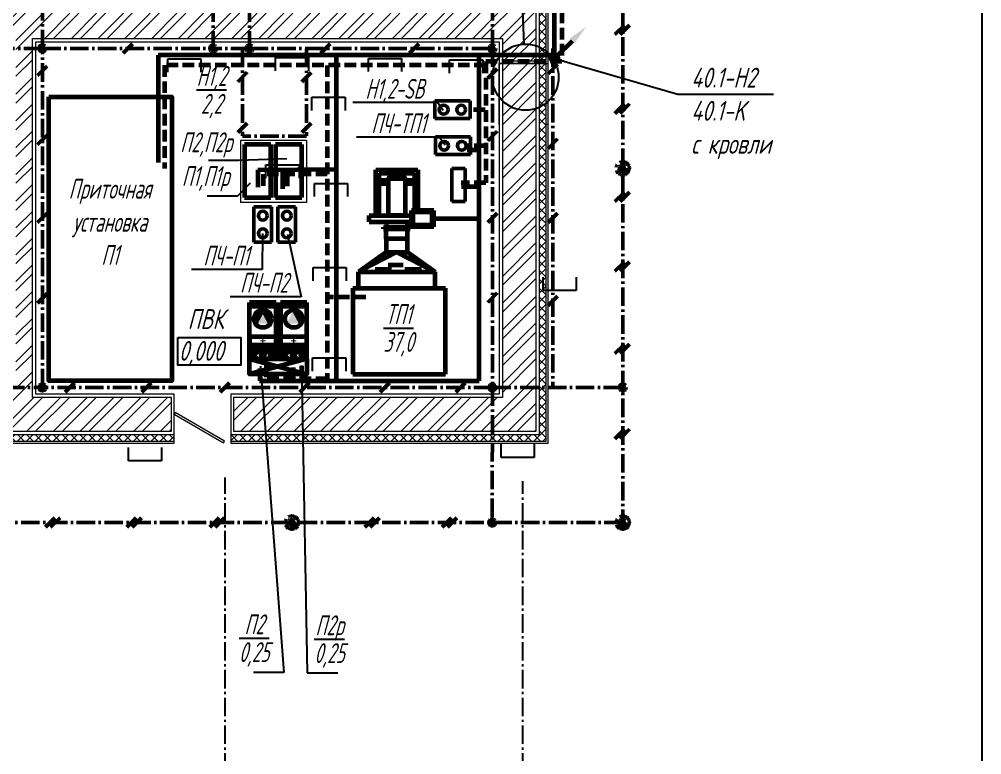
# Model space of a CAD drawing. Header units: millimetres. Extents: x -10490 to 5162, y -5053 to 76.
# Drawn here: x -3159.5 to -2743.6, y -1534.7 to -1217 of the extents above; entities that cross this region are included whole.
import ezdxf
from ezdxf import colors
from ezdxf.entities.mleader import LeaderData, LeaderLine
from ezdxf.math import Vec2, Vec3

# ---------------------------------------------------------------- set-up
doc = ezdxf.new("R2010")
doc.units = ezdxf.units.MM
doc.linetypes.add('gost5', pattern=[7, 5, -2, 0])
doc.linetypes.add('gost6', pattern=[12, 8, -1.5, 1, -1.5])
for name, color, linetype, lineweight in [('Заземление (Вновь)', 6, 'gost6', 50), ('КаБель контрольный (Вновь)', 142, 'gost5', 60), ('КаБель силовой (Вновь)', 1, 'Continuous', 60), ('Линия выноска', 137, 'Continuous', 25), ('Осевая', 4, 'gost6', 25), ('Рамка толстая', 7, 'Continuous', 60), ('Рамка тонкая', 5, 'Continuous', 25), ('Строительный', 251, 'Continuous', 13), ('Текст', 2, 'Continuous', 25), ('Технологическое', 152, 'Continuous', 18), ('Щиты пульты (Вновь)', 5, 'Continuous', 50), ('Эл. аппараты (Вновь)', 93, 'Continuous', 50), ('ЭлектрооБорудование (Вновь)', 160, 'Continuous', 60)]:
    doc.layers.add(name, color=color, linetype=linetype, lineweight=lineweight)
doc.styles.add('SIMPLEX', font='simplex.shx', dxfattribs={"width": 0.7, "oblique": 15})
doc.styles.add('СИМПЛЕКС', font='simplex.shx', dxfattribs={"width": 0.7, "oblique": 15, "height": 500})
pattern_1 = [(45, (-23099.804, 9069.582), (-5.7787948, 5.7787948), []), (45, (-23095.952, 9069.582), (-5.7787948, 5.7787948), [])]
pattern_2 = [(45, (-23099.8044, 9069.5817), (-1.92626494, 1.92626494), []), (135, (-23099.8044, 9069.5817), (-1.92626494, -1.92626494), [])]

# ---------------------------------------------------------------- blocks, each defined once
blk = doc.blocks.new('_None')
blk = doc.blocks.new('_DotBlank')
at = {"color": 0, "linetype": 'ByBlock', "lineweight": -2}
blk.add_line((-0.5, 0), (-1, 0), dxfattribs=at)
blk.add_circle((0, 0), 0.5, dxfattribs=at)
blk = doc.blocks.new('A$C629C7F59')
at = {"layer": 'Эл. аппараты (Вновь)'}
for p, q in [((0, 8), (0, 0)), ((4, 8), (0, 8)), ((4, 0), (4, 8)), ((0, 0), (4, 0))]:
    blk.add_line(p, q, dxfattribs=at)
for centre in [(2, 6), (2, 2)]:
    blk.add_circle(centre, 1, dxfattribs=at)
blk = doc.blocks.new('A$C710D2D3C')
at = {"layer": 'Рамка тонкая'}
for p, q in [((0, 0), (0, 2)), ((0, 2), (5, 2)), ((5, 2), (5, 0))]:
    blk.add_line(p, q, dxfattribs=at)

msp = doc.modelspace()

# ---------------------------------------------------------------- hatches: boundary and pattern name
at = {"layer": 'Заземление (Вновь)'}
h = msp.add_hatch(color=256, dxfattribs=at)
h.paths.add_polyline_path([(-3150.92292, -1229.57785, 0.414213562), (-3149.49292, -1231.00785), (-3149.49292, -1229.57785), (-3148.06292, -1229.57785, 1)])
h.paths.add_polyline_path([(-3148.06292, -1229.57785), (-3149.49292, -1229.57785), (-3149.49292, -1231.00785, 0.414213562)], flags=17)
h = msp.add_hatch(color=256, dxfattribs=at)
h.paths.add_polyline_path([(-3077.13492, -1229.57785, 0.414213562), (-3075.70492, -1231.00785), (-3075.70492, -1229.57785), (-3074.27492, -1229.57785, 1)])
h.paths.add_polyline_path([(-3074.27492, -1229.57785), (-3075.70492, -1229.57785), (-3075.70492, -1231.00785, 0.414213562)], flags=17)
h = msp.add_hatch(color=256, dxfattribs=at)
h.paths.add_polyline_path([(-3061.40492, -1229.57785, 0.414213562), (-3059.97492, -1231.00785), (-3059.97492, -1229.57785), (-3058.54492, -1229.57785, 1)])
h.paths.add_polyline_path([(-3058.54492, -1229.57785), (-3059.97492, -1229.57785), (-3059.97492, -1231.00785, 0.414213562)], flags=17)
h = msp.add_hatch(color=256, dxfattribs=at)
h.paths.add_polyline_path([(-2956.44292, -1229.57785, 0.414213562), (-2955.01292, -1231.00785), (-2955.01292, -1229.57785), (-2953.58292, -1229.57785, 1)])
h.paths.add_polyline_path([(-2953.58292, -1229.57785), (-2955.01292, -1229.57785), (-2955.01292, -1231.00785, 0.414213562)], flags=17)
for points in [[(-2897.24092, -1281.34385, 1), (-2900.10092, -1281.34385, 1)], [(-3040.24092, -1434.35385, 1), (-3043.10092, -1434.35385, 1)], [(-2897.24092, -1434.35385, 1), (-2900.10092, -1434.35385, 1)]]:
    msp.add_hatch(color=256, dxfattribs=at).paths.add_polyline_path(points)
h = msp.add_hatch(color=256, dxfattribs=at)
h.paths.add_polyline_path([(-3150.92292, -1376.00985, 0.414213562), (-3149.49292, -1377.43985), (-3149.49292, -1376.00985), (-3148.06292, -1376.00985, 1)])
h.paths.add_polyline_path([(-3148.06292, -1376.00985), (-3149.49292, -1376.00985), (-3149.49292, -1377.43985, 0.414213562)], flags=17)
h = msp.add_hatch(color=256, dxfattribs=at)
h.paths.add_polyline_path([(-2956.44292, -1376.00985, 0.414213562), (-2955.01292, -1377.43985), (-2955.01292, -1376.00985), (-2953.58292, -1376.00985, 1)])
h.paths.add_polyline_path([(-2953.58292, -1376.00985), (-2955.01292, -1376.00985), (-2955.01292, -1377.43985, 0.414213562)], flags=17)
h = msp.add_hatch(color=256, dxfattribs=at)
h.paths.add_polyline_path([(-2900.10092, -1376.00985, 0.414213562), (-2898.67092, -1377.43985), (-2898.67092, -1376.00985), (-2897.24092, -1376.00985, 1)])
h.paths.add_polyline_path([(-2897.24092, -1376.00985), (-2898.67092, -1376.00985), (-2898.67092, -1377.43985, 0.414213562)], flags=17)
h = msp.add_hatch(color=256, dxfattribs=at)
h.paths.add_polyline_path([(-2956.5257, -1434.35385, 0.414213562), (-2955.0957, -1435.78385), (-2955.0957, -1434.35385), (-2953.6657, -1434.35385, 1)])
h.paths.add_polyline_path([(-2953.6657, -1434.35385), (-2955.0957, -1434.35385), (-2955.0957, -1435.78385, 0.414213562)], flags=17)
at = {"layer": 'КаБель силовой (Вновь)'}
msp.add_hatch(color=256, dxfattribs=at).paths.add_polyline_path([(-2926.69892, -1233.87827, 1), (-2929.55892, -1233.87827, 1)])
at = {"layer": 'Строительный', "ltscale": 100}
h = msp.add_hatch(dxfattribs=at)
h.set_pattern_fill('ANSI32', color=256, scale=0.858)
h.set_pattern_definition(pattern_1)
h.paths.add_polyline_path([(-2936.13692, -1204.12385), (-2950.72292, -1204.12385), (-2950.72292, -1214.41985), (-3064.26492, -1214.41985), (-3064.26492, -1057.11985), (-3031.64814, -1057.11985), (-3031.64814, -1042.53385), (-3078.55214, -1042.53385), (-3078.55214, -1057.11985), (-3071.41492, -1057.11985), (-3071.41492, -1214.41985), (-3312.22692, -1214.41985), (-3312.22692, -1225.28785), (-3160.93292, -1225.28785), (-3160.93292, -1380.29985), (-3209.83892, -1380.29985), (-3209.83892, -1394.88585), (-3093.72292, -1394.88585), (-3093.72292, -1380.29985), (-3153.78292, -1380.29985), (-3153.78292, -1225.28785), (-2950.72292, -1225.28785), (-2950.72292, -1235.01185), (-2936.13692, -1235.01185)])
h = msp.add_hatch(dxfattribs=at)
h.set_pattern_fill('ANSI37', color=256, scale=0.858)
h.set_pattern_definition(pattern_2)
h.paths.add_polyline_path([(-2931.84692, -1202.97985), (-2934.70692, -1202.97985), (-2934.70692, -1236.15585), (-2931.84692, -1236.15585)])
h = msp.add_hatch(dxfattribs=at)
h.set_pattern_fill('ANSI37', color=256, scale=0.858)
h.set_pattern_definition(pattern_2)
h.paths.add_polyline_path([(-2931.84692, -1236.15585), (-2934.70692, -1236.15585), (-2934.70692, -1396.31585), (-3067.98292, -1396.31585), (-3067.98292, -1399.17585), (-2931.84692, -1399.17585)])
h = msp.add_hatch(dxfattribs=at)
h.set_pattern_fill('ANSI32', color=256, scale=0.858)
h.set_pattern_definition(pattern_1)
h.paths.add_polyline_path([(-2936.13692, -1236.15585), (-2950.72292, -1236.15585), (-2950.72292, -1380.29985), (-3066.83892, -1380.29985), (-3066.83892, -1394.88585), (-2936.13692, -1394.88585)])
h = msp.add_hatch(dxfattribs=at)
h.set_pattern_fill('ANSI37', color=256, scale=0.858)
h.set_pattern_definition([(45, (-23026.3024, 9069.5817), (-1.92626494, 1.92626494), []), (135, (-23026.3024, 9069.5817), (-1.92626494, -1.92626494), [])])
h.paths.add_polyline_path([(-3092.57892, -1396.31585), (-3210.98292, -1396.31585), (-3210.98292, -1399.17585), (-3092.57892, -1399.17585)])
at = {"layer": 'ЭлектрооБорудование (Вновь)', "ltscale": 10}
for points in [[(-3054.20725, -1342.55875), (-3051.01548, -1348.45873), (-3057.39902, -1348.45873)], [(-3040.86058, -1342.55874), (-3037.66882, -1348.45873), (-3044.05235, -1348.45873)], [(-3053.94032, -1357.01945), (-3053.94032, -1356.14238), (-3053.06325, -1356.14238), (-3053.06325, -1355.60851), (-3053.94032, -1355.60851), (-3053.94032, -1354.73145), (-3054.47418, -1354.73145), (-3054.47418, -1355.60851), (-3055.35125, -1355.60851), (-3055.35125, -1356.14238), (-3054.47418, -1356.14238), (-3054.47418, -1357.01945)], [(-3040.59365, -1357.01945), (-3040.59365, -1356.14238), (-3039.71658, -1356.14238), (-3039.71658, -1355.60851), (-3040.59365, -1355.60851), (-3040.59365, -1354.73145), (-3041.12752, -1354.73145), (-3041.12752, -1355.60851), (-3042.00458, -1355.60851), (-3042.00458, -1356.14238), (-3041.12752, -1356.14238), (-3041.12752, -1357.01945)]]:
    msp.add_hatch(color=256, dxfattribs=at).paths.add_polyline_path(points)
h = msp.add_hatch(dxfattribs=at)
h.set_pattern_fill('ANSI37', color=256, scale=0.572, angle=90, style=0)
h.set_pattern_definition([(135, (-5214.9706, -13498.4387), (-1.28417663, -1.28417663), []), (225, (-5214.9706, -13498.4387), (1.28417663, -1.28417663), [])])
h.paths.add_polyline_path([(-3059.92725, -1357.59145), (-3059.92725, -1360.56585), (-3048.48725, -1360.56585), (-3048.48725, -1357.59145)])
h = msp.add_hatch(dxfattribs=at)
h.set_pattern_fill('ANSI37', color=256, scale=0.572, angle=90, style=0)
h.set_pattern_definition([(135, (-5201.624, -13498.4387), (-1.28417663, -1.28417663), []), (225, (-5201.624, -13498.4387), (1.28417663, -1.28417663), [])])
h.paths.add_polyline_path([(-3046.58058, -1357.59145), (-3046.58058, -1360.56585), (-3035.14058, -1360.56585), (-3035.14058, -1357.59145)])

# ---------------------------------------------------------------- linework, layer by layer
at = {"layer": 'Заземление (Вновь)'}
for p, q in [((-2898.67092, -1008.78585), (-2898.67092, -1434.35385)), ((-3149.49292, -1229.57785), (-3149.49292, -1210.12985)), ((-3075.70492, -1210.12985), (-3075.70492, -1229.57785)), ((-3059.97492, -1210.12985), (-3059.97492, -1229.57785)), ((-2955.01292, -1229.57785), (-2955.01292, -1210.12985)), ((-2898.00559, -1219.54752), (-2902.05024, -1223.59217)), ((-2895.71759, -1219.54752), (-2899.76224, -1223.59217)), ((-3149.49292, -1229.57785), (-3165.22292, -1229.57785)), ((-3149.49292, -1376.00985), (-3149.49292, -1229.57785)), ((-3149.49292, -1229.57785), (-3075.70492, -1229.57785)), ((-3110.57659, -1227.55552), (-3114.62124, -1231.60017)), ((-3059.97492, -1229.57785), (-3075.70492, -1229.57785)), ((-3063.01983, -1229.67401), (-3063.01983, -1267.37308)), ((-3059.97492, -1229.57785), (-2955.01292, -1229.57785)), ((-3035.36104, -1229.69054), (-3035.36104, -1267.38962)), ((-3025.16412, -1227.55552), (-3029.20877, -1231.60017)), ((-2986.82552, -1227.55552), (-2990.87017, -1231.60017)), ((-2955.01292, -1229.57785), (-2955.01292, -1376.00985)), ((-2928.96659, -1229.57785), (-2928.96659, -1376.00985)), ((-3147.47059, -1237.27318), (-3151.51524, -1241.31783)), ((-2952.99059, -1238.3756), (-2957.03524, -1242.42025)), ((-2926.94427, -1236.44637), (-2930.98892, -1240.49102)), ((-3060.9975, -1239.90309), (-3065.04215, -1243.94774)), ((-3033.33872, -1239.91963), (-3037.38337, -1243.96428)), ((-2898.00559, -1253.58089), (-2902.05024, -1257.62555)), ((-2895.71759, -1253.58089), (-2899.76224, -1257.62555)), ((-3060.9975, -1261.90309), (-3065.04215, -1265.94774)), ((-3033.33872, -1261.91963), (-3037.38337, -1265.96428)), ((-3147.47059, -1267.03848), (-3151.51524, -1271.08313)), ((-3035.33519, -1267.46776), (-3062.97032, -1267.46776)), ((-2952.99059, -1265.38485), (-2957.03524, -1269.4295)), ((-2926.94427, -1268.69212), (-2930.98892, -1272.73677)), ((-2898.00559, -1291.67809), (-2902.05024, -1295.72274)), ((-2895.71759, -1291.67809), (-2899.76224, -1295.72274)), ((-3147.47059, -1300.77152), (-3151.51524, -1304.81617)), ((-2952.99059, -1300.77152), (-2957.03524, -1304.81617)), ((-2926.94427, -1300.77153), (-2930.98892, -1304.81618)), ((-2898.00559, -1321.80158), (-2902.05024, -1325.84623)), ((-2895.71759, -1321.80158), (-2899.76224, -1325.84623)), ((-3147.47059, -1335.49322), (-3151.51524, -1339.53787)), ((-2952.99059, -1335.20987), (-2957.03524, -1339.25452)), ((-2926.94427, -1336.59565), (-2930.98892, -1340.6403)), ((-2898.00559, -1357.33302), (-2902.05024, -1361.37767)), ((-2895.71759, -1357.33302), (-2899.76224, -1361.37767)), ((-3165.22292, -1376.00985), (-3149.49292, -1376.00985)), ((-2955.01292, -1376.00985), (-3149.49292, -1376.00985)), ((-3135.63757, -1373.98752), (-3139.68223, -1378.03217)), ((-3102.50275, -1373.98752), (-3106.5474, -1378.03217)), ((-3068.64996, -1373.98752), (-3072.69461, -1378.03217)), ((-3034.18027, -1373.98752), (-3038.22492, -1378.03217)), ((-2999.51978, -1373.98752), (-3003.56443, -1378.03217)), ((-2966.75595, -1373.98752), (-2970.8006, -1378.03217)), ((-2955.01292, -1376.00985), (-2955.0957, -1434.35385)), ((-2955.01292, -1376.00985), (-2898.67092, -1376.00985)), ((-2898.00559, -1394.10125), (-2902.05024, -1398.1459)), ((-2895.71759, -1394.10125), (-2899.76224, -1398.1459)), ((-2898.67092, -1434.35385), (-3320.52092, -1434.35385)), ((-3144.14679, -1432.33152), (-3148.19144, -1436.37617)), ((-3141.85879, -1432.33152), (-3145.90344, -1436.37617)), ((-3108.93059, -1432.33152), (-3112.97524, -1436.37617)), ((-3106.64259, -1432.33152), (-3110.68724, -1436.37617)), ((-3073.02635, -1432.33152), (-3077.071, -1436.37617)), ((-3070.73835, -1432.33152), (-3074.783, -1436.37617)), ((-3006.09801, -1432.33152), (-3010.14266, -1436.37617)), ((-3003.81001, -1432.33152), (-3007.85466, -1436.37617)), ((-2972.63384, -1432.33152), (-2976.6785, -1436.37617)), ((-2970.34584, -1432.33152), (-2974.3905, -1436.37617))]:
    msp.add_line(p, q, dxfattribs=at)
for centre, radius in [((-3149.49292, -1229.57785), 1.43), ((-3075.70492, -1229.57785), 1.43), ((-3059.97492, -1229.57785), 1.43), ((-2955.01292, -1229.57785), 1.43), ((-2898.67092, -1281.34385), 2.86), ((-2898.67092, -1281.34385), 1.43), ((-3149.49292, -1376.00985), 1.43), ((-2955.01292, -1376.00985), 1.43), ((-2898.67092, -1376.00985), 1.43), ((-3041.67092, -1434.35385), 2.86), ((-3041.67092, -1434.35385), 1.43), ((-2955.0957, -1434.35385), 1.43), ((-2898.67092, -1434.35385), 2.86), ((-2898.67092, -1434.35385), 1.43)]:
    msp.add_circle(centre, radius, dxfattribs=at)
at = {"layer": 'КаБель контрольный (Вновь)'}
for p, q in [((-2925.26892, -1031.66585), (-2924.98292, -1235.29785)), ((-3096.69428, -1236.80754), (-3096.69428, -1281.41993)), ((-2957.87292, -1236.80536), (-3096.66525, -1236.80536)), ((-3026.37936, -1236.88656), (-3026.37936, -1372.25557)), ((-2924.98292, -1235.29785), (-2957.87292, -1235.29785)), ((-2957.87292, -1235.29785), (-2957.87292, -1287.60093)), ((-2958.19738, -1256.10517), (-2965.40381, -1256.10517)), ((-2957.967, -1271.71518), (-2966.23184, -1271.71518)), ((-3054.04508, -1283.90266), (-3054.04508, -1289.50853)), ((-3026.3888, -1283.93821), (-3054.04508, -1283.93821)), ((-3043.7092, -1284.04797), (-3043.7092, -1289.65385)), ((-2957.87292, -1287.60093), (-2968.55059, -1287.60093)), ((-3009.75388, -1337.06528), (-3026.37936, -1337.06528)), ((-3052.82608, -1366.50438), (-3052.82608, -1372.11026)), ((-3037.56222, -1366.6497), (-3037.56222, -1372.25557)), ((-3026.34904, -1372.25557), (-3052.85358, -1372.25557))]:
    msp.add_line(p, q, dxfattribs=at)
at = {"layer": 'КаБель силовой (Вновь)'}
for p, q in [((-2928.12892, -1232.43785), (-2928.12892, -1172.87346)), ((-2927.11775, -1232.86711), (-2920.48383, -1226.23318)), ((-2928.12892, -1232.43785), (-3099.38727, -1232.43785)), ((-3099.384, -1232.43785), (-3099.384, -1278.89282)), ((-3022.36438, -1373.14985), (-3022.36438, -1232.43785)), ((-2960.73292, -1373.14985), (-2960.73292, -1232.43785)), ((-2965.97605, -1273.44223), (-2960.97448, -1273.44223)), ((-3056.41306, -1281.95648), (-3022.36438, -1281.76348)), ((-3056.41306, -1281.95648), (-3056.41306, -1289.4709)), ((-3045.78956, -1281.95648), (-3045.78956, -1290.25346)), ((-2968.41064, -1289.20074), (-2960.76034, -1289.20074)), ((-2982.0424, -1303.10526), (-2960.73292, -1303.10526)), ((-3055.57351, -1367.89378), (-3055.57351, -1373.14985)), ((-3041.11678, -1367.46118), (-3041.11678, -1373.14985)), ((-3055.59167, -1373.14985), (-2960.73292, -1373.14985))]:
    msp.add_line(p, q, dxfattribs=at)
msp.add_circle((-2928.12892, -1233.87827), 1.43, dxfattribs=at)
msp.add_solid([(-2921.495, -1225.22202), (-2919.47267, -1227.24435), (-2914.41686, -1220.16621)], dxfattribs=at)
at = {"layer": 'Осевая'}
for p, q in [((-3070.56251, -1626.00446), (-3070.56251, -1414.97192)), ((-2941.86251, -1626.00446), (-2941.86251, -1416.43044))]:
    msp.add_line(p, q, dxfattribs=at)
at = {"layer": 'Рамка толстая', "color": 18, "lineweight": -2, "true_color": 0x000000}
msp.add_line((-2743.57804, -923.52782), (-2743.57804, -1892.15282), dxfattribs=at)
at = {"layer": 'Строительный', "ltscale": 100}
for p, q in [((-2936.13692, -1235.01185), (-2936.13692, -1204.12385)), ((-2934.70692, -1236.15585), (-2934.70692, -1202.97985)), ((-3153.78292, -1380.29985), (-3153.78292, -1225.28785)), ((-3153.78292, -1225.28785), (-2950.72292, -1225.28785)), ((-3152.35292, -1378.86985), (-3152.35292, -1226.71785)), ((-3152.35292, -1226.71785), (-2952.15292, -1226.71785)), ((-2952.15292, -1226.71785), (-2952.15292, -1236.15585)), ((-2950.72292, -1225.28785), (-2950.72292, -1235.01185)), ((-2950.72292, -1235.01185), (-2936.13692, -1235.01185)), ((-2952.15292, -1236.15585), (-2934.70692, -1236.15585)), ((-2952.15292, -1262.46785), (-2952.15292, -1236.15585)), ((-2930.98892, -1262.46785), (-2930.98892, -1236.15585)), ((-3093.72292, -1380.29985), (-3153.78292, -1380.29985)), ((-3092.57892, -1378.86985), (-3152.35292, -1378.86985)), ((-3093.72292, -1394.88585), (-3093.72292, -1380.29985)), ((-3092.57892, -1396.31585), (-3092.57892, -1378.86985)), ((-3210.98292, -1396.31585), (-3092.57892, -1396.31585)), ((-3209.83892, -1394.88585), (-3093.72292, -1394.88585))]:
    msp.add_line(p, q, dxfattribs=at)
for points in [[(-2934.70692, -1236.15585), (-2931.84692, -1236.15585), (-2931.84692, -1202.97985), (-2934.70692, -1202.97985)], [(-2931.84692, -1236.15585), (-2930.98892, -1236.15585), (-2930.98892, -1202.97985), (-2931.84692, -1202.97985)], [(-3067.98292, -1396.31585), (-3067.98292, -1399.17585), (-2931.84692, -1399.17585), (-2931.84692, -1236.15585), (-2934.70692, -1236.15585)], [(-2936.13692, -1394.88585), (-2936.13692, -1236.15585), (-2950.72292, -1236.15585), (-2950.72292, -1380.29985), (-3066.83892, -1380.29985), (-3066.83892, -1394.88585), (-2936.13692, -1394.88585)], [(-3067.98292, -1399.17585), (-3067.98292, -1400.03385), (-2930.98892, -1400.03385), (-2930.98892, -1262.46785), (-2931.84692, -1262.46785)], [(-3092.57892, -1387.59285), (-3071.27816, -1399.89085), (-3070.84916, -1399.1478), (-3092.14992, -1386.8498), (-3092.57892, -1387.59285)], [(-3210.98292, -1396.31585), (-3210.98292, -1399.17585), (-3092.57892, -1399.17585), (-3092.57892, -1396.31585)], [(-3210.98292, -1399.17585), (-3210.98292, -1400.03385), (-3092.57892, -1400.03385), (-3092.57892, -1399.17585)]]:
    msp.add_lwpolyline(points, dxfattribs=at)
msp.add_lwpolyline([(-2934.70692, -1396.31585), (-2934.70692, -1236.15585), (-2952.15292, -1236.15585), (-2952.15292, -1378.86985), (-3067.98292, -1378.86985), (-3067.98292, -1396.31585)], close=True, dxfattribs=at)
at = {"layer": 'Текст'}
msp.add_lwpolyline([(-3090.94545, -1354.46925), (-3063.67445, -1354.46925), (-3063.67445, -1366.41055), (-3090.94545, -1366.41055)], close=True, dxfattribs=at)
at = {"layer": 'Технологическое', "ltscale": 10}
for p, q in [((-3035.41186, -1269.40111), (-3063.88744, -1269.40111)), ((-3063.88744, -1269.40111), (-3063.88744, -1296.11194)), ((-3035.41189, -1269.40113), (-3035.41189, -1296.11196)), ((-3035.41188, -1296.11196), (-3063.88744, -1296.11194))]:
    msp.add_line(p, q, dxfattribs=at)
at = {"layer": 'Щиты пульты (Вновь)'}
for p, q in [((-2966.85625, -1281.39867), (-2972.57625, -1281.39867)), ((-2972.57625, -1281.39867), (-2972.57625, -1295.69867)), ((-2966.85625, -1295.69867), (-2966.85625, -1281.39867)), ((-2966.85625, -1295.69867), (-2972.57625, -1295.69867))]:
    msp.add_line(p, q, dxfattribs=at)
at = {"layer": 'ЭлектрооБорудование (Вновь)', "ltscale": 10}
for p, q in [((-3050.76769, -1271.03958), (-3062.20769, -1271.03958)), ((-3062.20769, -1271.03958), (-3062.20769, -1293.91958)), ((-3050.76769, -1293.91958), (-3050.76769, -1271.03958)), ((-3037.31608, -1271.02955), (-3048.75608, -1271.02955)), ((-3048.75608, -1271.02955), (-3048.75608, -1293.90955)), ((-3037.31608, -1293.90955), (-3037.31608, -1271.02955)), ((-3005.35258, -1282.02361), (-2987.21839, -1282.02361)), ((-3005.35258, -1301.77017), (-3005.35258, -1282.02361)), ((-3003.92258, -1286.65656), (-3003.92258, -1283.45361)), ((-3003.92258, -1283.45361), (-2988.64839, -1283.45361)), ((-2998.63475, -1283.87406), (-2999.97029, -1285.82964)), ((-2994.00451, -1283.87406), (-2998.63475, -1283.87406)), ((-2992.66898, -1285.82964), (-2994.00451, -1283.87406)), ((-2988.64839, -1283.45361), (-2988.64839, -1286.65656)), ((-2987.21839, -1282.02361), (-2987.21839, -1299.51257)), ((-2999.97029, -1286.65656), (-3005.35258, -1286.65656)), ((-2999.97029, -1288.08656), (-3005.35258, -1288.08656)), ((-3003.92258, -1301.77017), (-3003.92258, -1288.08656)), ((-2987.21839, -1286.65656), (-2992.66898, -1286.65656)), ((-2987.21839, -1288.08656), (-2992.66898, -1288.08656)), ((-2988.64839, -1288.08656), (-2988.64839, -1299.51257)), ((-3062.20769, -1293.91958), (-3050.76769, -1293.91958)), ((-3048.75608, -1293.90955), (-3037.31608, -1293.90955)), ((-2980.27597, -1299.51257), (-2990.03458, -1299.51257)), ((-2990.03458, -1306.69794), (-2990.03458, -1299.51257)), ((-2989.29098, -1305.96526), (-2989.29098, -1300.24526)), ((-2981.01957, -1300.24526), (-2989.29098, -1300.24526)), ((-2981.01957, -1305.96526), (-2981.01957, -1300.24526)), ((-2980.27597, -1306.69794), (-2980.27597, -1299.51257)), ((-3008.3186, -1304.44034), (-3008.3186, -1301.77017)), ((-3008.3186, -1301.77017), (-2990.03458, -1301.77017)), ((-3008.3186, -1304.44034), (-2990.03458, -1304.44034)), ((-3002.03013, -1306.77517), (-2990.60913, -1306.77517)), ((-3002.03013, -1307.50785), (-3002.03013, -1306.77517)), ((-3002.03013, -1307.50785), (-2990.60913, -1307.50785)), ((-3000.89575, -1311.79785), (-3000.89575, -1307.50785)), ((-2991.74351, -1311.79785), (-2991.74351, -1307.50785)), ((-2990.60913, -1307.50785), (-2990.60913, -1306.77517)), ((-2980.27597, -1306.69794), (-2990.03458, -1306.69794)), ((-2981.01957, -1305.96526), (-2989.29098, -1305.96526)), ((-2991.74351, -1311.79785), (-3000.89575, -1311.79785)), ((-3000.89575, -1311.79785), (-3000.89575, -1317.51785)), ((-2991.74351, -1317.51785), (-2991.74351, -1311.79785)), ((-3000.89575, -1317.51785), (-3012.83613, -1326.09785)), ((-2996.31963, -1317.51785), (-3012.83613, -1326.09785)), ((-3000.89575, -1317.51785), (-2991.74351, -1317.51785)), ((-2996.31963, -1317.51785), (-2979.80313, -1326.09785)), ((-2991.74351, -1317.51785), (-2979.80313, -1326.09785)), ((-3012.83613, -1333.16045), (-3012.83613, -1326.09785)), ((-3012.83613, -1326.09785), (-2979.80313, -1326.09785)), ((-3005.61349, -1324.93482), (-2998.62803, -1324.93482)), ((-3000.07789, -1323.08125), (-2993.61966, -1323.08125)), ((-2992.82888, -1324.93482), (-2985.71172, -1324.93482)), ((-2979.80313, -1333.16045), (-2979.80313, -1326.09785)), ((-3015.27281, -1333.16045), (-3015.27281, -1370.28985)), ((-3015.27281, -1333.16045), (-2975.23281, -1333.16045)), ((-2975.23281, -1370.28985), (-2975.23281, -1333.16045)), ((-3059.92725, -1363.61651), (-3059.92725, -1339.28367)), ((-3048.48725, -1339.28367), (-3059.92725, -1339.28367)), ((-3048.48725, -1341.0397), (-3059.92725, -1341.0397)), ((-3057.39902, -1348.45873), (-3054.20725, -1342.55875)), ((-3054.20725, -1342.55875), (-3051.01548, -1348.45873)), ((-3048.48725, -1345.35065), (-3048.48725, -1339.28367)), ((-3048.48725, -1345.35065), (-3048.48725, -1343.25331)), ((-3035.14058, -1339.28367), (-3046.58058, -1339.28367)), ((-3046.58058, -1339.28367), (-3046.58058, -1345.35065)), ((-3035.14058, -1341.0397), (-3046.58058, -1341.0397)), ((-3040.86058, -1342.55874), (-3037.66882, -1348.45873)), ((-3035.14058, -1363.61651), (-3035.14058, -1339.28367)), ((-3048.48725, -1357.59145), (-3048.48725, -1345.35065)), ((-3046.58058, -1345.35065), (-3046.58058, -1357.59145)), ((-3059.92725, -1357.59145), (-3048.48725, -1357.59145)), ((-3048.48725, -1357.59145), (-3048.48725, -1360.56585)), ((-3046.58058, -1360.56585), (-3046.58058, -1357.59145)), ((-3046.58058, -1357.59145), (-3035.14058, -1357.59145)), ((-3048.48725, -1360.56585), (-3059.92725, -1360.56585)), ((-3059.92725, -1363.61651), (-3035.14058, -1363.61651)), ((-3059.92725, -1363.61651), (-3035.14058, -1370.28985)), ((-3035.14058, -1363.61651), (-3059.92725, -1370.28985)), ((-3057.00942, -1361.08002), (-3059.03175, -1363.10234)), ((-3053.19609, -1361.08002), (-3055.21841, -1363.10234)), ((-3049.38275, -1361.08002), (-3051.40508, -1363.10234)), ((-3048.48725, -1363.61651), (-3048.48725, -1360.56585)), ((-3046.58058, -1363.61651), (-3046.58058, -1360.56585)), ((-3035.14058, -1360.56585), (-3046.58058, -1360.56585)), ((-3043.66275, -1361.08002), (-3045.68508, -1363.10234)), ((-3039.84942, -1361.08002), (-3041.87175, -1363.10234)), ((-3036.03609, -1361.08002), (-3038.05841, -1363.10234)), ((-3015.27281, -1370.28985), (-2975.23281, -1370.28985))]:
    msp.add_line(p, q, dxfattribs=at)
msp.add_lwpolyline([(-3146.63292, -1250.53081), (-3093.57992, -1250.53081), (-3093.57992, -1373.14985), (-3146.63292, -1373.14985), (-3146.63292, -1250.53081)], dxfattribs=at)
for points in [[(-2992.66898, -1301.77017), (-2999.97029, -1301.77017), (-2999.97029, -1285.82964), (-2992.66898, -1285.82964)], [(-3048.48725, -1354.15945), (-3059.92725, -1354.15945), (-3059.92725, -1357.59145), (-3048.48725, -1357.59145)], [(-3035.14058, -1354.15945), (-3046.58058, -1354.15945), (-3046.58058, -1357.59145), (-3035.14058, -1357.59145)], [(-3059.92725, -1363.61651), (-3035.14058, -1363.61651), (-3035.14058, -1370.28985), (-3059.92725, -1370.28985)]]:
    msp.add_lwpolyline(points, close=True, dxfattribs=at)
for centre, radius in [((-3054.20725, -1346.37208), 3.81333), ((-3040.86058, -1346.37207), 3.81333), ((-3058.02058, -1362.09118), 0.76267), ((-3054.20725, -1362.09118), 0.76267), ((-3050.39392, -1362.09118), 0.76267), ((-3044.67392, -1362.09118), 0.76267), ((-3040.86058, -1362.09118), 0.76267), ((-3037.04725, -1362.09118), 0.76267)]:
    msp.add_circle(centre, radius, dxfattribs=at)
for points in [[(-3001.48682, -1304.44034), (-3000.89575, -1305.6212), (-3000.89575, -1306.77517)], [(-2991.15244, -1304.44034), (-2991.74351, -1305.6212), (-2991.74351, -1306.77517)]]:
    msp.add_spline(points, degree=3, dxfattribs=at)

# ---------------------------------------------------------------- block references
at = {"xscale": 1.903330000000001, "yscale": 1.903330000000001, "zscale": 1.903330000000001, "rotation": 270}
for p in [(-2979.90928, -1252.2057), (-2979.6789, -1267.81571)]:
    msp.add_blockref('A$C629C7F59', p, dxfattribs=at)
at = {"xscale": 1.903330000000001, "yscale": 1.903330000000001, "zscale": 1.903330000000001}
for p in [(-3058.05556, -1313.23932), (-3047.66832, -1313.25519)]:
    msp.add_blockref('A$C629C7F59', p, dxfattribs=at)
at = {"layer": 'КаБель силовой (Вновь)', "lineweight": 25, "xscale": 2.86, "yscale": 2.86, "zscale": 2.86}
for p in [(-3095.29798, -1239.80986), (-3048.71772, -1239.2892), (-3008.61624, -1239.60426), (-2973.51568, -1240.28315), (-3032.9855, -1256.39165), (-3052.85126, -1285.55808), (-3031.88821, -1293.57901), (-3032.50773, -1329.92792), (-3032.71066, -1368.9108)]:
    msp.add_blockref('A$C710D2D3C', p, dxfattribs=at)
at = {"layer": 'КаБель силовой (Вновь)', "lineweight": 25, "xscale": 2.86, "yscale": 2.86, "zscale": 2.86, "rotation": 180}
for p in [(-2918.75859, -1328.43497), (-2936.97288, -1400.48896), (-3097.9872, -1401.94459)]:
    msp.add_blockref('A$C710D2D3C', p, dxfattribs=at)

# ---------------------------------------------------------------- texts
at = {"layer": 'Текст', "style": 'SIMPLEX', "oblique": 15, "width": 0.7}
msp.add_text('0,000', height=8.58, dxfattribs=at).set_placement((-3090.50279, -1364.48056))
at = {"layer": 'Текст', "char_height": 8.58, "attachment_point": 5, "style": 'SIMPLEX'}
for s, insert, width in [('\\A1;{\\W0.6;\\SН1,2/2,2;}', (-3076.39318, -1247.49506), 16.1612605), ('ПВК', (-3078.91357, -1346.50524), 247.39), ('\\A1;{\\W0.6;\\SТП1/37,0;}', (-2995.58057, -1350.35239), 16.1612605), ('\\A1;{\\W0.6;\\SП2/0,25;}', (-3057.96011, -1484.31371), 16.1612605), ('\\A1;{\\W0.6;\\SП2р/0,25;}', (-3025.43316, -1484.75322), 16.1612605)]:
    msp.add_mtext(s, dxfattribs=dict(at, insert=insert, width=width))
for s, insert in [('{\\W0.6; \\PП2,П2р}', (-3078.72591, -1264.13657)), ('{\\W0.6; \\PП1,П1р}', (-3079.0145, -1278.76559)), ('{\\W0.6;Приточная\\Pустановка \\PП1}', (-3120.29453, -1304.49556))]:
    msp.add_mtext(s, dxfattribs=dict(at, insert=insert))

# ---------------------------------------------------------------- leaders
at = {"layer": 'Линия выноска'}
ml = msp.add_multileader_mtext('Standard', dxfattribs=at)
ml.set_content('Кабельные проходы\\P(типовая серия 3.402-24)', color=2, style='SIMPLEX')
ml.set_leader_properties()
ml.set_arrow_properties(name='DOTBLANK')
ml.build(insert=Vec2(0, 0))
ml.multileader.update_dxf_attribs({"text_left_attachment_type": 6, "text_right_attachment_type": 6, "dogleg_length": 1, "arrow_head_size": 28.6})
ctx = ml.context
ctx.base_point, ctx.char_height, ctx.arrow_head_size, ctx.landing_gap_size, ctx.plane_origin = Vec3(-2889.13804, -1199.57997), 8.58, 28.6, 5.72, Vec3(-2838.28603, -1661.83493)
ctx.left_attachment, ctx.right_attachment = 6, 6
notes = []
notes.append((ctx, [(1, (1, 1, 0), (-2891.99804, -1199.57997), (1, 0), 2.86, [(1, [(-2940.70208, -1241.99723), (-2943.69137, -1170.69367)], 0, [])])]))
ctx.mtext.insert, ctx.mtext.flow_direction = Vec3(-2883.41804, -1188.13997), 5
ml = msp.add_multileader_mtext('Standard', dxfattribs=at)
ml.set_content('40.1-Н2\\P40.1-K\\Pс кровли', color=2, style='СИМПЛЕКС')
ml.set_leader_properties()
ml.set_arrow_properties(name='NONE')
ml.build(insert=Vec2(0, 0))
ml.multileader.update_dxf_attribs({"text_left_attachment_type": 6, "text_right_attachment_type": 6, "dogleg_length": 0, "arrow_head_size": 5.72})
ctx = ml.context
ctx.base_point, ctx.char_height, ctx.arrow_head_size, ctx.landing_gap_size, ctx.plane_origin = Vec3(-2874.86192, -1249.35254), 8.58, 5.72, 5.72, Vec3(-3064.64624, -1373.29537)
ctx.left_attachment, ctx.right_attachment = 6, 6
notes.append((ctx, [(0, (1, 1, 0), (-2874.86192, -1249.35254), (1, 0), 0, [(0, [(-2928.12892, -1233.87827)], 0, [])])]))
ctx.mtext.insert, ctx.mtext.flow_direction = Vec3(-2869.14192, -1237.91254), 5
ml = msp.add_multileader_mtext('Standard', dxfattribs=at)
ml.set_content('{\\W0.6;Н1,2-SB}', color=2, style='СИМПЛЕКС')
ml.set_leader_properties()
ml.set_arrow_properties(name='NONE')
ml.build(insert=Vec2(0, 0))
ml.multileader.update_dxf_attribs({"text_left_attachment_type": 6, "text_right_attachment_type": 6, "dogleg_length": 0, "arrow_head_size": 5.72})
ctx = ml.context
ctx.base_point, ctx.char_height, ctx.arrow_head_size, ctx.landing_gap_size, ctx.plane_origin = Vec3(-3022.50415, -1252.94626), 8.58, 5.72, 5.72, Vec3(-3047.48742, -1371.13789)
ctx.left_attachment, ctx.right_attachment, ctx.text_align_type = 6, 6, 2
notes.append((ctx, [(1, (1, 1, 0), (-2978.80534, -1252.94626), (-1, 0), 0, [(0, [(-2976.22521, -1256.32971)], 0, [])])]))
ctx.mtext.insert, ctx.mtext.alignment, ctx.mtext.flow_direction = Vec3(-2984.52534, -1242.73197), 3, 5
ml = msp.add_multileader_mtext('Standard', dxfattribs=at)
ml.set_content('{\\W0.6;ПЧ-ТП1}', color=2, style='СИМПЛЕКС')
ml.set_leader_properties()
ml.set_arrow_properties(name='NONE')
ml.build(insert=Vec2(0, 0))
ml.multileader.update_dxf_attribs({"text_left_attachment_type": 6, "text_right_attachment_type": 6, "dogleg_length": 0, "arrow_head_size": 5.72})
ctx = ml.context
ctx.base_point, ctx.char_height, ctx.arrow_head_size, ctx.landing_gap_size, ctx.plane_origin = Vec3(-3018.29183, -1267.93596), 8.58, 5.72, 5.72, Vec3(-3046.75948, -1386.1276)
ctx.left_attachment, ctx.right_attachment, ctx.text_align_type = 6, 6, 2
notes.append((ctx, [(1, (1, 1, 0), (-2978.0774, -1267.93596), (-1, 0), 0, [(0, [(-2975.49727, -1271.31941)], 0, [])])]))
ctx.mtext.insert, ctx.mtext.alignment, ctx.mtext.flow_direction = Vec3(-2983.7974, -1257.63996), 3, 5
ml = msp.add_multileader_mtext('Standard', dxfattribs=at)
ml.set_content('    ', color=2, style='СИМПЛЕКС')
ml.set_leader_properties()
ml.set_arrow_properties(name='NONE')
ml.build(insert=Vec2(0, 0))
ml.multileader.update_dxf_attribs({"text_left_attachment_type": 6, "text_right_attachment_type": 6, "dogleg_length": 0, "arrow_head_size": 5.72})
ctx = ml.context
ctx.base_point, ctx.char_height, ctx.arrow_head_size, ctx.landing_gap_size, ctx.plane_origin = Vec3(-3097.71944, -1277.97099), 8.58, 5.72, 5.72, Vec3(-3021.91302, -1391.89863)
ctx.left_attachment, ctx.right_attachment, ctx.text_align_type = 6, 6, 2
notes.append((ctx, [(1, (1, 1, 0), (-3064.54344, -1277.97099), (-1, 0), 0, [(0, [(-3043.8335, -1277.30844)], 0, [])])]))
ctx.mtext.insert, ctx.mtext.width, ctx.mtext.alignment, ctx.mtext.flow_direction = Vec3(-3070.26344, -1269.39099), 80.685464, 3, 5
ml = msp.add_multileader_mtext('Standard', dxfattribs=at)
ml.set_content('    ', color=2, style='СИМПЛЕКС')
ml.set_leader_properties()
ml.set_arrow_properties(name='NONE')
ml.build(insert=Vec2(0, 0))
ml.multileader.update_dxf_attribs({"text_left_attachment_type": 6, "text_right_attachment_type": 6, "dogleg_length": 0, "arrow_head_size": 5.72})
ctx = ml.context
ctx.base_point, ctx.char_height, ctx.arrow_head_size, ctx.landing_gap_size, ctx.plane_origin = Vec3(-3098.35238, -1293.42512), 8.58, 5.72, 5.72, Vec3(-3030.40359, -1386.96503)
ctx.left_attachment, ctx.right_attachment, ctx.text_align_type = 6, 6, 2
notes.append((ctx, [(1, (1, 1, 0), (-3065.17638, -1293.42512), (-1, 0), 0, [(0, [(-3059.74528, -1287.82995)], 0, [])])]))
ctx.mtext.insert, ctx.mtext.width, ctx.mtext.alignment, ctx.mtext.flow_direction = Vec3(-3070.89638, -1284.84512), 59.7993381, 3, 5
ml = msp.add_multileader_mtext('Standard', dxfattribs=at)
ml.set_content('{\\W0.6;ПЧ-П1}', color=2, style='СИМПЛЕКС')
ml.set_leader_properties()
ml.set_arrow_properties(name='NONE')
ml.build(insert=Vec2(0, 0))
ml.multileader.update_dxf_attribs({"text_left_attachment_type": 6, "text_right_attachment_type": 6, "dogleg_length": 0, "arrow_head_size": 5.72})
ctx = ml.context
ctx.base_point, ctx.char_height, ctx.arrow_head_size, ctx.landing_gap_size, ctx.plane_origin = Vec3(-3090.74744, -1325.09637), 8.58, 5.72, 5.72, Vec3(-3137.71626, -1435.90563)
ctx.left_attachment, ctx.right_attachment, ctx.text_align_type = 6, 6, 2
notes.append((ctx, [(1, (1, 1, 0), (-3054.45529, -1325.09637), (-1, 0), 0, [(0, [(-3054.33495, -1309.52731)], 0, [])])]))
ctx.mtext.insert, ctx.mtext.alignment, ctx.mtext.flow_direction = Vec3(-3060.17529, -1314.80037), 3, 5
ml = msp.add_multileader_mtext('Standard', dxfattribs=at)
ml.set_content('{\\W0.6;ПЧ-П2}', color=2, style='СИМПЛЕКС')
ml.set_leader_properties()
ml.set_arrow_properties(name='NONE')
ml.build(insert=Vec2(0, 0))
ml.multileader.update_dxf_attribs({"text_left_attachment_type": 6, "text_right_attachment_type": 6, "dogleg_length": 0, "arrow_head_size": 5.72})
ctx = ml.context
ctx.base_point, ctx.char_height, ctx.arrow_head_size, ctx.landing_gap_size, ctx.plane_origin = Vec3(-3075.44191, -1336.806), 8.58, 5.72, 5.72, Vec3(-3120.88749, -1447.61526)
ctx.left_attachment, ctx.right_attachment, ctx.text_align_type = 6, 6, 2
notes.append((ctx, [(1, (1, 1, 0), (-3037.62652, -1336.806), (-1, 0), 0, [(0, [(-3043.60384, -1309.80347)], 0, [])])]))
ctx.mtext.insert, ctx.mtext.alignment, ctx.mtext.flow_direction = Vec3(-3043.34652, -1326.51), 3, 5
ml = msp.add_multileader_mtext('Standard', dxfattribs=at)
ml.set_content('    ', color=2, style='СИМПЛЕКС')
ml.set_leader_properties()
ml.set_arrow_properties(name='NONE')
ml.build(insert=Vec2(0, 0))
ml.multileader.update_dxf_attribs({"text_left_attachment_type": 6, "text_right_attachment_type": 6, "dogleg_length": 0, "arrow_head_size": 5.72})
ctx = ml.context
ctx.base_point, ctx.char_height, ctx.arrow_head_size, ctx.landing_gap_size, ctx.plane_origin = Vec3(-3078.31589, -1499.18848), 8.58, 5.72, 5.72, Vec3(-3037.92043, -1574.71405)
ctx.left_attachment, ctx.right_attachment, ctx.text_align_type = 6, 6, 2
notes.append((ctx, [(1, (1, 1, 0), (-3045.13989, -1499.18848), (-1, 0), 0, [(0, [(-3055.17936, -1366.85314)], 0, [])])]))
ctx.mtext.insert, ctx.mtext.width, ctx.mtext.alignment, ctx.mtext.flow_direction = Vec3(-3050.85989, -1490.60848), 59.7993381, 3, 5
ml = msp.add_multileader_mtext('Standard', dxfattribs=at)
ml.set_content('    ', color=2, style='СИМПЛЕКС')
ml.set_leader_properties()
ml.set_arrow_properties(name='NONE')
ml.build(insert=Vec2(0, 0))
ml.multileader.update_dxf_attribs({"text_left_attachment_type": 6, "text_right_attachment_type": 6, "dogleg_length": 0, "arrow_head_size": 5.72})
ctx = ml.context
ctx.base_point, ctx.char_height, ctx.arrow_head_size, ctx.landing_gap_size, ctx.plane_origin = Vec3(-3034.99674, -1499.27498), 8.58, 5.72, 5.72, Vec3(-3005.43701, -1574.80055)
ctx.left_attachment, ctx.right_attachment = 6, 6
notes.append((ctx, [(0, (1, 1, 0), (-3034.99674, -1499.27498), (1, 0), 0, [(0, [(-3037.46307, -1366.51606)], 0, [])])]))
ctx.mtext.insert, ctx.mtext.width, ctx.mtext.flow_direction = Vec3(-3029.27674, -1490.69498), 59.7993381, 5
for ctx, leaders in notes:
    for number, flags, end, landing, length, lines in leaders:
        leader = LeaderData()
        leader.index, (leader.has_last_leader_line, leader.has_dogleg_vector, leader.attachment_direction) = number, flags
        leader.last_leader_point, leader.dogleg_vector, leader.dogleg_length = Vec3(end), Vec3(landing), length
        for number, points, colour, breaks in lines:
            line = LeaderLine()
            line.index, line.vertices, line.color, line.breaks = number, Vec3.list(points), colors.encode_raw_color(colour), breaks
            leader.lines.append(line)
        ctx.leaders.append(leader)

doc.saveas('drawing.dxf')
